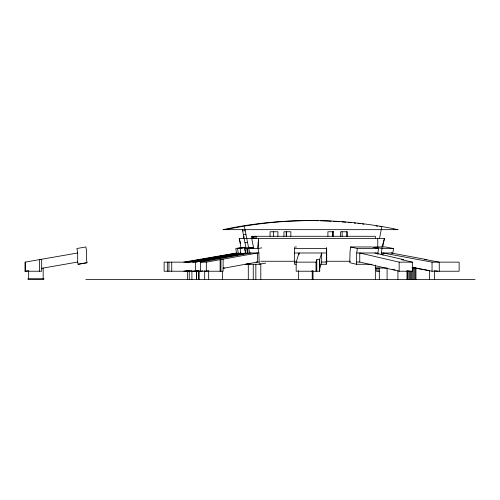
<?xml version="1.0" encoding="UTF-8"?>
<svg xmlns="http://www.w3.org/2000/svg" width="500" height="500" viewBox="0 0 500 500"><rect width="100%" height="100%" fill="white"/><g stroke="black" fill="none" stroke-linecap="round" stroke-linejoin="round"><path stroke-width="0.75" d="M257.581 248.4L258.587 238.569L258.587 248.4M377.837 254.494L378.419 248.512L371.731 246.956L350.637 246.956L350.056 251.431L349.769 262.712L356.456 264.275L372.075 264.275M356.456 264.275L356.744 252.981L357.325 248.512L378.419 248.512M381.3 252.981L382.025 248.512L393.569 248.512L392.844 252.981L381.3 252.981L381.3 254.494M379.469 238.569L381.856 226.619L379.913 226.619M382.762 246.887L384.425 238.569L239.219 238.569L241.031 247.644M381.85 247.35L384.425 238.569M319.613 271.225L319.613 259.637L321.681 252.981L321.681 262.038L319.738 268.325M320.819 264.275L326.238 264.275L326.719 262.712L326.669 248.45M296.062 264.275L294.513 264.275L294.45 248.512L294.931 246.956L296.481 246.956M319.738 259.244L319.738 271.225L296.175 271.225L296.175 262.144L299.025 252.981L299.025 254.494M312.038 271.225L312.231 270.587L312.231 279.413M316.006 271.225L316.006 262.144L316.788 259.637L319.613 259.637M326.238 264.275L326.494 247.475M265.663 263.106L259.25 264.275L258.875 252.981L249.587 252.981L248.844 248.512L253.831 247.606M248.844 248.512L258.131 248.512L261.694 247.862M202.794 270.812L200.525 271.225L200.525 262.144L250.912 252.981M200.525 262.144L206.331 262.144L257.55 252.981L257.55 262.038L223.113 268.325M205.169 271.225L207.969 270.712M41.675 268.325L77.688 262.038L77.688 252.981L76.912 248.512L85.856 246.956L86.631 251.431L86.631 260.475L87.019 262.712L78.081 264.275L77.688 262.038M78.081 264.275L87.019 262.712M245.9 264.275L248.881 263.756M246.012 264.275L248.994 263.756M247.862 264.275L250.1 263.881M248.6 264.275L250.087 264.012M77.688 252.981L25 262.144L25 271.225L41.675 271.225L41.675 259.244M25 271.225L27.925 270.712M242.463 247.344L235.756 248.512L236.531 252.981L183.844 262.144M244.963 247.219L237.506 248.512L238.287 252.981L185.594 262.144M238.744 248.512L242.469 247.862M245.387 247.606L240.169 248.512L240.95 254.494M251.444 247.344L244.737 248.512L245.512 252.981M250.062 247.606L244.844 248.512L245.619 252.981L192.825 262.144M251.912 247.606L246.7 248.512L247.475 252.981L194.788 262.144L164.119 262.144L164.119 271.225L223.113 271.225L223.113 259.244M253.394 247.475L247.431 248.512L248.212 252.981L195.519 262.144L195.519 271.225L198.544 270.694M186.831 262.144L190.65 261.481M192.138 261.225L193.706 260.95M195.175 260.694L202.106 259.488M203.512 259.244L205.156 258.956M206.575 258.712L213.556 257.5M215 257.244L216.612 256.969M218.069 256.712L228.069 254.975M229.562 254.713L237.231 253.381M188.256 262.144L240.95 252.981M183.844 271.225L186.869 270.694M185.594 271.225L188.619 270.694M186.831 271.225L189.856 270.694M188.256 271.225L191.281 270.694M192.825 271.225L195.956 270.694M194.788 271.225L197.812 270.694M242.625 230.812L245.219 230.812M333.562 231.756L327.894 231.756L327.925 236.294M243.4 234.688L245.994 234.688M244.95 242.444L247.544 242.444M294.45 248.512L326.175 248.512M294.494 252.981L326.213 252.981M356.744 252.981L377.837 252.981M41.675 259.637L39.406 259.637L39.406 271.225M198.25 259.637L202.275 259.637L202.275 259.244M202.669 259.637L204.938 259.637L204.938 259.244M207.231 259.637L212.2 259.637L212.2 259.244M424.419 259.637L426.856 259.637L391.194 252.981M260.7 261.256L295.1 261.256M326.031 261.256L350.544 261.256M256.075 262.038L258.875 262.038M294.494 262.038L296.756 262.038M321.681 262.038L326.213 262.038M356.744 262.038L359.756 262.038L399.162 271.225L412.344 271.225L412.344 262.144L401.575 259.637L403.45 259.637L374.825 252.981M296.175 262.144L316.006 262.144M359.756 262.038L359.756 252.981L399.162 262.144L412.344 262.144M382.95 255.25L382.95 252.981L432.038 262.144L459.131 262.144L459.131 271.225L432.038 271.225L412.062 267.494L416.613 268.331M249.956 264.275L259.25 264.275M223.194 268.062L224.519 268.062M415.125 268.062L415.95 268.062L415.95 279.413M387.094 279.413L387.094 268.062L375.1 268.062L379.856 268.325M379.856 271.225L376.262 271.225L376.262 268.325M85.831 279.413L475 279.413M412.488 267.8L415.55 268.331M414.481 268.331L412.956 268.062L412.956 279.413M412.519 267.262L414.05 267.531M412.488 267.394L416.325 268.062M393.569 248.512L385.231 246.956L373.694 246.956L382.025 248.512M425.831 259.637L439.256 262.144L439.256 271.225M435.087 270.712L437.812 271.225M416.7 268.206L429.456 270.587L429.456 279.413M350.637 246.956L357.325 248.512M407.656 270.744L409.706 271.225M392.15 269.244L395.044 269.913M239.219 238.569L240.725 243.688M251.725 238.569L253.694 248.4M244.444 226.931L248.75 248.463M242.394 229.662L246.156 248.463M258.131 248.512L258.875 252.981M434.406 270.587L434.406 279.413M432.038 262.144L432.038 271.225M415.081 268.062L415.081 279.413M414.025 268.062L414.025 279.413M411.863 271.094L411.863 279.413M410.85 271.094L410.85 279.413M409.85 271.094L409.85 279.413M408.825 271.094L408.825 279.413M407.519 271.094L407.519 279.413M406.969 270.587L406.969 279.413M401.756 259.244L401.756 259.637M399.162 262.144L399.162 271.225M397.931 270.587L397.931 279.413M379.312 268.062L379.312 279.413M378.013 268.325L378.013 271.225M377.762 238.569L377.762 246.887M375.35 238.569L375.35 236.294L251.306 236.294L251.306 238.569M375.35 265.038L375.35 279.413M347.4 236.294L347.431 231.756L340.606 231.756L340.606 236.294M346.675 231.756L346.644 236.294M342.106 231.756L342.131 236.294M333.537 231.756L333.562 236.294M332.463 231.756L332.463 236.294M332.431 231.756L332.431 236.294M316.788 259.637L316.788 271.225M313.019 271.094L313.019 279.413M298.637 270.587L298.637 279.413M290.831 236.294L290.863 231.756L283.956 231.756L283.956 236.294M277.881 236.294L277.906 231.756L270.069 231.756L270.069 236.294M273.344 231.756L273.369 236.294M260.806 263.525L260.806 279.413M256.262 236.294L256.262 238.569M255.844 264.281L255.844 279.413M255.056 236.294L255 238.569M253.738 236.294L253.738 238.569M253.688 236.294L253.688 238.569M253.256 264.281L253.256 279.413M252.494 236.294L252.494 238.569M252.444 236.294L252.444 238.569M248.294 263.525L248.294 279.413M243.756 236.294L243.756 238.569M222.531 271.094L222.531 279.413M220.938 259.637L220.938 271.225M220.113 259.637L220.113 271.225M211.462 259.244L211.462 259.637M209.613 259.244L209.613 259.637M209.5 259.244L209.5 259.637M208.669 270.587L208.669 279.413M206.331 262.144L206.331 271.225M204.688 270.587L204.688 279.413M200.519 259.244L200.519 259.637M199.175 270.587L199.175 279.413M198.444 270.587L198.444 279.413M196.588 270.587L196.588 279.413M196.481 270.587L196.481 279.413M191.912 270.587L191.912 279.413M189.25 270.587L189.25 279.413M187.5 270.587L187.5 279.413M171.731 262.144L171.731 271.225M168.944 262.144L168.944 271.225M167.331 262.144L167.331 271.225M43.156 268.062L43.156 278.731M28.656 270.587L28.656 278.731M25.45 262.069L25.45 271.225M225.538 229.662A414.656 414.644 90 0 1 398.106 229.662L222.95 229.662A414.656 414.644 90 0 1 318.381 220.688M320.669 220.744A414.656 414.644 90 0 1 331.331 221.175M333.619 221.306A414.656 414.644 90 0 1 339.7 221.713M341.981 221.881A414.656 414.644 90 0 1 345.781 222.2M348.062 222.413A414.656 414.644 90 0 1 351.094 222.706M354.125 223.025A414.656 414.644 90 0 1 355.644 223.194M357.912 223.456A414.656 414.644 90 0 1 360.188 223.731M362.456 224.019A414.656 414.644 90 0 1 363.969 224.219M376.031 226.006A414.656 414.644 90 0 1 377.537 226.256M393.275 229.194A414.656 414.644 90 0 1 395.513 229.662M43.831 278.731L27.975 278.731L27.975 279.413L43.831 279.413L43.831 278.731M286.319 236.294L286.319 231.756L286.294 236.294"/></g></svg>
